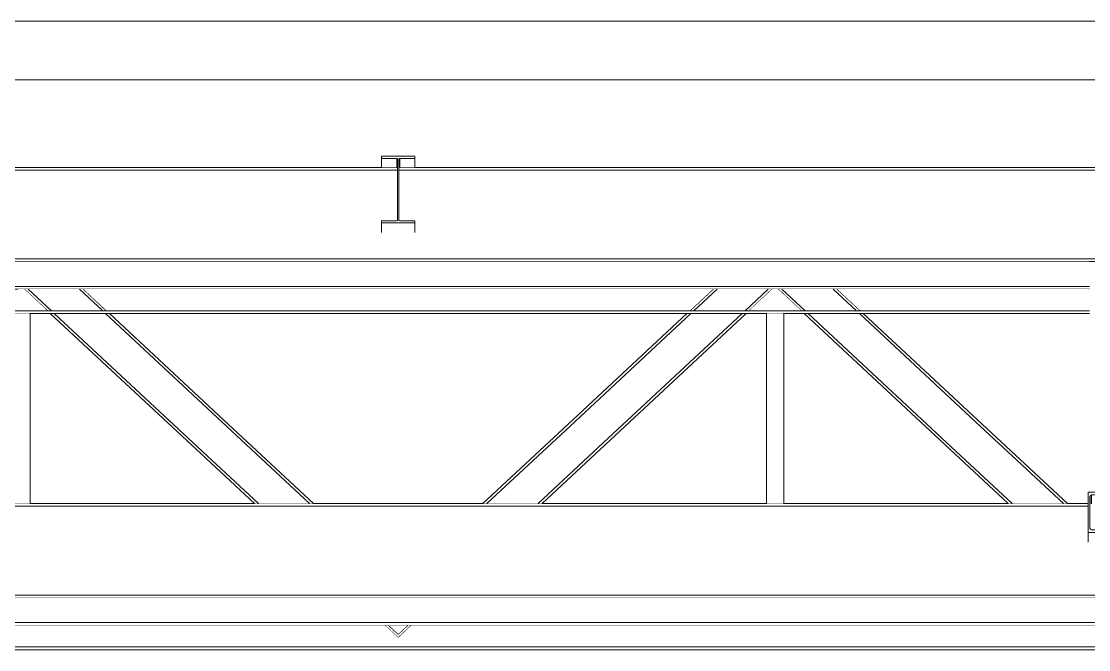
# Model space of a CAD drawing. Extents: x -3080 to 28500, y -1326 to 31609.
# Drawn here: x 22120 to 22516.5, y 28380.8 to 28614.3 of the extents above; entities that cross this region are included whole.
import ezdxf
from ezdxf.xclip import XClip

# ---------------------------------------------------------------- set-up
doc = ezdxf.new("R2010")
doc.units = 0
doc.header["$LTSCALE"] = 100
doc.header["$XCLIPFRAME"] = 2
doc.linetypes.add('188K-SM-07-F10-MECH-CR PIPE-Y2257103$0$X-S-FAB_SL ALL$0$Wipeout_Contour', pattern=[1, 0, -1])
for name, color, linetype in [('0-xref', 8, 'Continuous'), ('188K-SM-07-F10-MECH-CR PIPE-Y2257103$0$X-S-FAB_SL ALL$0$A-ROOF', 7, 'Continuous'), ('188K-SM-07-F10-MECH-CR PIPE-Y2257103$0$X-S-FAB_SL ALL$0$ASP_1', 1, 'Continuous'), ('188K-SM-07-F10-MECH-CR PIPE-Y2257103$0$X-S-FAB_SL ALL$0$Hattch', 7, 'Continuous'), ('188K-SM-07-F10-MECH-CR PIPE-Y2257103$0$X-S-FAB_SL ALL$0$S-TRUSS', 7, 'Continuous')]:
    doc.layers.add(name, color=color, linetype=linetype)

# ---------------------------------------------------------------- blocks, each defined once
blk = doc.blocks.new('188K-SM-07-F10-MECH-CR PIPE-Y2257103$0$X-S-FAB_SL ALL$0$剖面元素_439_3', base_point=(23061.26, -8263.06))
at = {"layer": '188K-SM-07-F10-MECH-CR PIPE-Y2257103$0$X-S-FAB_SL ALL$0$A-ROOF', "color": 6, "lineweight": 0}
blk.add_line((47418.76, -5979.5), (38233.76, -5979.5), dxfattribs=at)
at = {"color": 254, "linetype": '188K-SM-07-F10-MECH-CR PIPE-Y2257103$0$X-S-FAB_SL ALL$0$Wipeout_Contour', "lineweight": 0, "ltscale": 3803858.743980569}
blk.add_wipeout([(38233.76, -6001.22), (38233.76, -6029.83), (38595.06, -6029.83), (38595.06, -6029.64), (38607.46, -6029.64), (38607.46, -6029.83), (39003.81, -6029.83), (39003.81, -6029.71), (39038.81, -6029.71), (39038.81, -6029.83), (39435.06, -6029.83), (39435.06, -6029.64), (39447.46, -6029.64), (39447.46, -6029.83), (39843.76, -6029.83), (39843.76, -6029.71), (39878.76, -6029.71), (39878.76, -6029.83), (40275.06, -6029.83), (40275.06, -6029.64), (40287.46, -6029.64), (40287.46, -6029.83), (40683.76, -6029.83), (40683.76, -6029.71), (40718.76, -6029.71), (40718.76, -6029.83), (41115.06, -6029.83), (41115.06, -6029.64), (41127.46, -6029.64), (41127.46, -6029.83), (41523.76, -6029.83), (41523.76, -6029.71), (41558.76, -6029.71), (41558.76, -6029.83), (41955.06, -6029.83), (41955.06, -6029.64), (41967.46, -6029.64), (41967.46, -6029.83), (42363.76, -6029.83), (42363.76, -6029.71), (42398.76, -6029.71), (42398.76, -6029.83), (42795.06, -6029.83), (42795.06, -6029.64), (42807.46, -6029.64), (42807.46, -6029.83), (43203.76, -6029.83), (43203.76, -6029.71), (43238.76, -6029.71), (43238.76, -6029.83), (43635.06, -6029.83), (43635.06, -6029.64), (43647.46, -6029.64), (43647.46, -6029.83), (44043.76, -6029.83), (44043.76, -6029.71), (44078.76, -6029.71), (44078.76, -6029.83), (44475.06, -6029.83), (44475.06, -6029.64), (44487.46, -6029.64), (44487.46, -6029.83), (44883.76, -6029.83), (44883.76, -6029.71), (44918.76, -6029.71), (44918.76, -6029.83), (45315.06, -6029.83), (45315.06, -6029.64), (45327.46, -6029.64), (45327.46, -6029.83), (45723.76, -6029.83), (45723.76, -6029.71), (45758.76, -6029.71), (45758.76, -6029.83), (46155.06, -6029.83), (46155.06, -6029.64), (46167.46, -6029.64), (46167.46, -6029.83), (46563.76, -6029.83), (46563.76, -6029.71), (46598.76, -6029.71), (46598.76, -6029.83), (46995.06, -6029.83), (46995.06, -6029.64), (47007.46, -6029.64), (47007.46, -6029.83), (47376.26, -6029.83), (47376.26, -6001.22)], dxfattribs=at).dxf.layer = '188K-SM-07-F10-MECH-CR PIPE-Y2257103$0$X-S-FAB_SL ALL$0$Hattch'
at = {"layer": '188K-SM-07-F10-MECH-CR PIPE-Y2257103$0$X-S-FAB_SL ALL$0$A-ROOF', "color": 6, "lineweight": 0}
blk.add_line((47418.76, -6001.22), (38233.76, -6001.22), dxfattribs=at)
blk = doc.blocks.new('188K-SM-07-F10-MECH-CR PIPE-Y2257103$0$X-S-FAB_SL ALL$0$剖面元素_781_3', base_point=(23061.26, -8263.06))
at = {"color": 254, "linetype": '188K-SM-07-F10-MECH-CR PIPE-Y2257103$0$X-S-FAB_SL ALL$0$Wipeout_Contour', "lineweight": 0, "ltscale": 364955.793292}
blk.add_wipeout([(44918.76, -6033.78), (44918.76, -6034.78), (45321.01, -6034.78), (45321.01, -6034.09), (45320.93, -6033.88), (45320.71, -6033.79), (45315.06, -6033.79), (45315.06, -6033.78)], dxfattribs=at).dxf.layer = '188K-SM-07-F10-MECH-CR PIPE-Y2257103$0$X-S-FAB_SL ALL$0$Hattch'
at = {"color": 254, "linetype": '188K-SM-07-F10-MECH-CR PIPE-Y2257103$0$X-S-FAB_SL ALL$0$Wipeout_Contour', "lineweight": 0, "ltscale": 365969.548137}
blk.add_wipeout([(44908.76, -6193.05), (44908.76, -6193.78), (45748.76, -6193.78), (45748.76, -6193.05), (45723.76, -6193.05), (45723.76, -6192.78), (44918.76, -6192.78), (44918.76, -6193.05)], dxfattribs=at).dxf.layer = '188K-SM-07-F10-MECH-CR PIPE-Y2257103$0$X-S-FAB_SL ALL$0$Hattch'
at = {"color": 254, "linetype": '188K-SM-07-F10-MECH-CR PIPE-Y2257103$0$X-S-FAB_SL ALL$0$Wipeout_Contour', "lineweight": 0, "ltscale": 366582.947585}
blk.add_wipeout([(45321.51, -6034.78), (45723.76, -6034.78), (45723.76, -6033.78), (45327.46, -6033.78), (45327.46, -6033.79), (45321.81, -6033.79), (45321.6, -6033.88), (45321.51, -6034.09)], dxfattribs=at).dxf.layer = '188K-SM-07-F10-MECH-CR PIPE-Y2257103$0$X-S-FAB_SL ALL$0$Hattch'
at = {"color": 254, "linetype": '188K-SM-07-F10-MECH-CR PIPE-Y2257103$0$X-S-FAB_SL ALL$0$Wipeout_Contour', "lineweight": 0, "ltscale": 1463663.025173919}
blk.add_wipeout([(44908.76, -6187.71), (44918.76, -6187.71), (44918.76, -6192.78), (45723.76, -6192.78), (45723.76, -6187.71), (45740.26, -6187.71), (45740.26, -6160.26), (45723.76, -6160.26), (45723.76, -6159.78), (45578.16, -6159.78), (45578.16, -6167.85), (45578.35, -6168.31), (45578.81, -6168.5), (45584.36, -6168.5), (45584.82, -6168.69), (45585.01, -6169.15), (45585.01, -6173.08), (45577.51, -6173.08), (45577.51, -6159.78), (45058.16, -6159.78), (45058.16, -6167.85), (45058.35, -6168.31), (45058.81, -6168.5), (45064.36, -6168.5), (45064.82, -6168.69), (45065.01, -6169.15), (45065.01, -6173.08), (45057.51, -6173.08), (45057.51, -6159.78), (44918.76, -6159.78), (44918.76, -6160.26), (44908.76, -6160.26)], dxfattribs=at).dxf.layer = '188K-SM-07-F10-MECH-CR PIPE-Y2257103$0$X-S-FAB_SL ALL$0$Hattch'
at = {"layer": '188K-SM-07-F10-MECH-CR PIPE-Y2257103$0$X-S-FAB_SL ALL$0$S-TRUSS', "color": 8, "lineweight": 0}
for p, q in [((44908.76, -6193.78), (45748.76, -6193.78)), ((44918.76, -6192.78), (45723.76, -6192.78))]:
    blk.add_line(p, q, dxfattribs=at)
at = {"color": 254, "linetype": '188K-SM-07-F10-MECH-CR PIPE-Y2257103$0$X-S-FAB_SL ALL$0$Wipeout_Contour', "lineweight": 0, "ltscale": 1097373.803589926}
blk.add_wipeout([(44908.76, -6035.28), (44908.76, -6062.73), (44918.76, -6062.73), (44918.76, -6067.78), (45723.76, -6067.78), (45723.76, -6062.73), (45740.26, -6062.73), (45740.26, -6035.28), (45723.76, -6035.28), (45723.76, -6034.78), (45321.51, -6034.78), (45321.51, -6053.35), (45321.6, -6053.56), (45321.81, -6053.65), (45327.46, -6053.65), (45327.46, -6058.04), (45315.06, -6058.04), (45315.06, -6053.65), (45320.71, -6053.65), (45320.93, -6053.56), (45321.01, -6053.35), (45321.01, -6034.78), (44918.76, -6034.78), (44918.76, -6035.28)], dxfattribs=at).dxf.layer = '188K-SM-07-F10-MECH-CR PIPE-Y2257103$0$X-S-FAB_SL ALL$0$Hattch'
at = {"color": 254, "linetype": '188K-SM-07-F10-MECH-CR PIPE-Y2257103$0$X-S-FAB_SL ALL$0$Wipeout_Contour', "lineweight": 0, "ltscale": 364861.730444}
blk.add_wipeout([(45058.16, -6159.49), (45058.16, -6159.78), (45577.51, -6159.78), (45577.51, -6158.78), (45064.51, -6158.78), (45064.36, -6158.84), (45058.81, -6158.84), (45058.35, -6159.03)], dxfattribs=at).dxf.layer = '188K-SM-07-F10-MECH-CR PIPE-Y2257103$0$X-S-FAB_SL ALL$0$Hattch'
at = {"layer": '188K-SM-07-F10-MECH-CR PIPE-Y2257103$0$X-S-FAB_SL ALL$0$S-TRUSS', "color": 8, "lineweight": 0}
for p, q in [((45315.06, -6033.78), (44918.76, -6033.78)), ((45320.71, -6033.78), (45315.06, -6033.78)), ((45327.46, -6033.78), (45321.81, -6033.78)), ((45723.76, -6033.78), (45327.46, -6033.78)), ((45321.01, -6034.78), (44918.76, -6034.78)), ((45723.76, -6034.78), (45321.51, -6034.78)), ((45058.16, -6159.78), (45577.51, -6159.78)), ((45064.51, -6158.78), (45577.51, -6158.78))]:
    blk.add_line(p, q, dxfattribs=at)
at = {"color": 254, "linetype": '188K-SM-07-F10-MECH-CR PIPE-Y2257103$0$X-S-FAB_SL ALL$0$Wipeout_Contour', "lineweight": 0, "ltscale": 365805.747126}
blk.add_wipeout([(44909.26, -6068.07), (44909.26, -6068.78), (45733.26, -6068.78), (45733.26, -6068.07), (45723.76, -6068.07), (45723.76, -6067.78), (44918.76, -6067.78), (44918.76, -6068.07)], dxfattribs=at).dxf.layer = '188K-SM-07-F10-MECH-CR PIPE-Y2257103$0$X-S-FAB_SL ALL$0$Hattch'
at = {"layer": '188K-SM-07-F10-MECH-CR PIPE-Y2257103$0$X-S-FAB_SL ALL$0$S-TRUSS', "color": 8, "lineweight": 0}
for p, q in [((45723.76, -6067.78), (44918.76, -6067.78)), ((45597.34, -6068.78), (45060.19, -6068.78))]:
    blk.add_line(p, q, dxfattribs=at)
blk = doc.blocks.new('188K-SM-07-F10-MECH-CR PIPE-Y2257103$0$X-S-FAB_SL ALL$0$剖面元素_784_3', base_point=(23061.26, -8263.06))
at = {"color": 254, "linetype": '188K-SM-07-F10-MECH-CR PIPE-Y2257103$0$X-S-FAB_SL ALL$0$Wipeout_Contour', "lineweight": 0, "ltscale": 182905.630265}
blk.add_wipeout([(45578.01, -6068.78), (45064.51, -6068.78), (45064.51, -6078.02), (45578.01, -6078.02)], dxfattribs=at).dxf.layer = '188K-SM-07-F10-MECH-CR PIPE-Y2257103$0$X-S-FAB_SL ALL$0$Hattch'
at = {"color": 254, "linetype": '188K-SM-07-F10-MECH-CR PIPE-Y2257103$0$X-S-FAB_SL ALL$0$Wipeout_Contour', "lineweight": 0, "ltscale": 365980.472917}
blk.add_wipeout([(44908.76, -6203.12), (44908.76, -6204.02), (45748.76, -6204.02), (45748.76, -6203.12), (45723.76, -6203.12), (45723.76, -6203.02), (44918.76, -6203.02), (44918.76, -6203.12)], dxfattribs=at).dxf.layer = '188K-SM-07-F10-MECH-CR PIPE-Y2257103$0$X-S-FAB_SL ALL$0$Hattch'
at = {"color": 254, "linetype": '188K-SM-07-F10-MECH-CR PIPE-Y2257103$0$X-S-FAB_SL ALL$0$Wipeout_Contour', "lineweight": 0, "ltscale": 182908.350416}
blk.add_wipeout([(45064.51, -6079.02), (45578.01, -6079.02), (45578.01, -6078.02), (45064.51, -6078.02)], dxfattribs=at).dxf.layer = '188K-SM-07-F10-MECH-CR PIPE-Y2257103$0$X-S-FAB_SL ALL$0$Hattch'
at = {"color": 254, "linetype": '188K-SM-07-F10-MECH-CR PIPE-Y2257103$0$X-S-FAB_SL ALL$0$Wipeout_Contour', "lineweight": 0, "ltscale": 229114.117467}
blk.add_wipeout([(44918.76, -6203.02), (45723.76, -6203.02), (45723.76, -6197.3), (45723.76, -6193.78), (44918.76, -6193.78)], dxfattribs=at).dxf.layer = '188K-SM-07-F10-MECH-CR PIPE-Y2257103$0$X-S-FAB_SL ALL$0$Hattch'
at = {"layer": '188K-SM-07-F10-MECH-CR PIPE-Y2257103$0$X-S-FAB_SL ALL$0$S-TRUSS', "color": 8, "lineweight": 0}
for p, q in [((45578.01, -6078.02), (45064.51, -6078.02)), ((45578.01, -6079.02), (45064.51, -6079.02)), ((44908.76, -6204.02), (45748.76, -6204.02)), ((44918.76, -6203.02), (45723.76, -6203.02))]:
    blk.add_line(p, q, dxfattribs=at)
blk = doc.blocks.new('188K-SM-07-F10-MECH-CR PIPE-Y2257103$0$X-S-FAB_SL ALL$0$剖面元素_1485_3', base_point=(23061.26, -8263.06))
at = {"color": 254, "linetype": '188K-SM-07-F10-MECH-CR PIPE-Y2257103$0$X-S-FAB_SL ALL$0$Wipeout_Contour', "lineweight": 0, "ltscale": 182884.984691}
blk.add_wipeout([(45321.51, -6030.74), (45321.51, -6034.09), (45321.6, -6033.88), (45321.6, -6030.53)], dxfattribs=at).dxf.layer = '188K-SM-07-F10-MECH-CR PIPE-Y2257103$0$X-S-FAB_SL ALL$0$Hattch'
at = {"color": 254, "linetype": '188K-SM-07-F10-MECH-CR PIPE-Y2257103$0$X-S-FAB_SL ALL$0$Wipeout_Contour', "lineweight": 0, "ltscale": 182896.477152}
blk.add_wipeout([(45315.06, -6058.04), (45327.46, -6058.04), (45327.46, -6054.45), (45315.06, -6054.45)], dxfattribs=at).dxf.layer = '188K-SM-07-F10-MECH-CR PIPE-Y2257103$0$X-S-FAB_SL ALL$0$Hattch'
at = {"layer": '188K-SM-07-F10-MECH-CR PIPE-Y2257103$0$X-S-FAB_SL ALL$0$S-TRUSS', "color": 2, "lineweight": 0}
for p, q in [((45315.06, -6053.65), (45315.06, -6054.45)), ((45327.46, -6053.65), (45327.46, -6054.45)), ((45327.46, -6054.45), (45315.06, -6054.45))]:
    blk.add_line(p, q, dxfattribs=at)
at = {"layer": '188K-SM-07-F10-MECH-CR PIPE-Y2257103$0$X-S-FAB_SL ALL$0$S-TRUSS', "color": 8, "lineweight": 0}
for p, q in [((45315.06, -6054.45), (45315.06, -6058.04)), ((45327.46, -6054.45), (45327.46, -6058.04))]:
    blk.add_line(p, q, dxfattribs=at)
at = {"layer": '188K-SM-07-F10-MECH-CR PIPE-Y2257103$0$X-S-FAB_SL ALL$0$S-TRUSS', "color": 2, "lineweight": 0, "flags": 128}
for points in [[(45320.93, -6053.56), (45320.71, -6053.65), (45315.06, -6053.65)], [(45321.6, -6053.56), (45321.81, -6053.65), (45327.46, -6053.65)]]:
    blk.add_lwpolyline(points, dxfattribs=at)
at = {"color": 254, "linetype": '188K-SM-07-F10-MECH-CR PIPE-Y2257103$0$X-S-FAB_SL ALL$0$Wipeout_Contour', "lineweight": 0, "ltscale": 182885.500196}
blk.add_wipeout([(45321.6, -6030.53), (45321.6, -6033.88), (45321.81, -6033.79), (45321.81, -6030.44)], dxfattribs=at).dxf.layer = '188K-SM-07-F10-MECH-CR PIPE-Y2257103$0$X-S-FAB_SL ALL$0$Hattch'
at = {"color": 254, "linetype": '188K-SM-07-F10-MECH-CR PIPE-Y2257103$0$X-S-FAB_SL ALL$0$Wipeout_Contour', "lineweight": 0, "ltscale": 182897.098824}
blk.add_wipeout([(45321.81, -6030.44), (45321.81, -6033.79), (45327.46, -6033.79), (45327.46, -6030.44)], dxfattribs=at).dxf.layer = '188K-SM-07-F10-MECH-CR PIPE-Y2257103$0$X-S-FAB_SL ALL$0$Hattch'
at = {"layer": '188K-SM-07-F10-MECH-CR PIPE-Y2257103$0$X-S-FAB_SL ALL$0$S-TRUSS', "color": 2, "lineweight": 0}
blk.add_line((45327.46, -6029.64), (45327.46, -6030.44), dxfattribs=at)
at = {"layer": '188K-SM-07-F10-MECH-CR PIPE-Y2257103$0$X-S-FAB_SL ALL$0$S-TRUSS', "color": 8, "lineweight": 0}
blk.add_line((45327.46, -6030.44), (45327.46, -6033.79), dxfattribs=at)
at = {"color": 254, "linetype": '188K-SM-07-F10-MECH-CR PIPE-Y2257103$0$X-S-FAB_SL ALL$0$Wipeout_Contour', "lineweight": 0, "ltscale": 182870.334837}
blk.add_wipeout([(45315.06, -6030.44), (45315.06, -6033.79), (45320.71, -6033.79), (45320.71, -6030.44)], dxfattribs=at).dxf.layer = '188K-SM-07-F10-MECH-CR PIPE-Y2257103$0$X-S-FAB_SL ALL$0$Hattch'
at = {"layer": '188K-SM-07-F10-MECH-CR PIPE-Y2257103$0$X-S-FAB_SL ALL$0$S-TRUSS', "color": 2, "lineweight": 0}
blk.add_line((45315.06, -6029.64), (45315.06, -6030.44), dxfattribs=at)
at = {"layer": '188K-SM-07-F10-MECH-CR PIPE-Y2257103$0$X-S-FAB_SL ALL$0$S-TRUSS', "color": 8, "lineweight": 0}
blk.add_line((45315.06, -6030.44), (45315.06, -6033.79), dxfattribs=at)
at = {"color": 254, "linetype": '188K-SM-07-F10-MECH-CR PIPE-Y2257103$0$X-S-FAB_SL ALL$0$Wipeout_Contour', "lineweight": 0, "ltscale": 182881.979793}
blk.add_wipeout([(45320.93, -6030.53), (45320.71, -6030.44), (45320.71, -6033.79), (45320.93, -6033.88)], dxfattribs=at).dxf.layer = '188K-SM-07-F10-MECH-CR PIPE-Y2257103$0$X-S-FAB_SL ALL$0$Hattch'
at = {"color": 254, "linetype": '188K-SM-07-F10-MECH-CR PIPE-Y2257103$0$X-S-FAB_SL ALL$0$Wipeout_Contour', "lineweight": 0, "ltscale": 182882.653726}
blk.add_wipeout([(45320.93, -6030.53), (45320.93, -6033.88), (45321.01, -6034.09), (45321.01, -6030.74)], dxfattribs=at).dxf.layer = '188K-SM-07-F10-MECH-CR PIPE-Y2257103$0$X-S-FAB_SL ALL$0$Hattch'
at = {"layer": '188K-SM-07-F10-MECH-CR PIPE-Y2257103$0$X-S-FAB_SL ALL$0$S-TRUSS', "color": 2, "lineweight": 0}
blk.add_line((45327.46, -6029.64), (45315.06, -6029.64), dxfattribs=at)
at = {"layer": '188K-SM-07-F10-MECH-CR PIPE-Y2257103$0$X-S-FAB_SL ALL$0$S-TRUSS', "color": 8, "lineweight": 0}
for p, q in [((45320.71, -6030.44), (45320.71, -6033.79)), ((45321.81, -6030.44), (45321.81, -6033.79))]:
    blk.add_line(p, q, dxfattribs=at)
at = {"layer": '188K-SM-07-F10-MECH-CR PIPE-Y2257103$0$X-S-FAB_SL ALL$0$S-TRUSS', "color": 2, "lineweight": 0, "flags": 128}
for points in [[(45320.93, -6030.53), (45320.71, -6030.44), (45315.06, -6030.44)], [(45320.93, -6030.53), (45321.01, -6030.74), (45321.01, -6053.35), (45320.93, -6053.56)], [(45321.6, -6030.53), (45321.51, -6030.74), (45321.51, -6053.35), (45321.6, -6053.56)], [(45327.46, -6030.44), (45321.81, -6030.44), (45321.6, -6030.53)]]:
    blk.add_lwpolyline(points, dxfattribs=at)
blk = doc.blocks.new('188K-SM-07-F10-MECH-CR PIPE-Y2257103$0$X-S-FAB_SL ALL$0$剖面元素_1488_3', base_point=(23061.26, -8263.06))
at = {"color": 254, "linetype": '188K-SM-07-F10-MECH-CR PIPE-Y2257103$0$X-S-FAB_SL ALL$0$Wipeout_Contour', "lineweight": 0, "ltscale": 183970.397165}
blk.add_wipeout([(45578.35, -6155.68), (45578.35, -6159.03), (45578.81, -6158.84), (45578.81, -6155.49)], dxfattribs=at).dxf.layer = '188K-SM-07-F10-MECH-CR PIPE-Y2257103$0$X-S-FAB_SL ALL$0$Hattch'
at = {"color": 254, "linetype": '188K-SM-07-F10-MECH-CR PIPE-Y2257103$0$X-S-FAB_SL ALL$0$Wipeout_Contour', "lineweight": 0, "ltscale": 183995.343693}
blk.add_wipeout([(45584.82, -6158.78), (45585.01, -6158.78), (45585.01, -6154.84), (45584.82, -6155.3)], dxfattribs=at).dxf.layer = '188K-SM-07-F10-MECH-CR PIPE-Y2257103$0$X-S-FAB_SL ALL$0$Hattch'
at = {"color": 254, "linetype": '188K-SM-07-F10-MECH-CR PIPE-Y2257103$0$X-S-FAB_SL ALL$0$Wipeout_Contour', "lineweight": 0, "ltscale": 183988.541349}
blk.add_wipeout([(45585.01, -6169.5), (45577.51, -6169.5), (45577.51, -6173.08), (45585.01, -6173.08)], dxfattribs=at).dxf.layer = '188K-SM-07-F10-MECH-CR PIPE-Y2257103$0$X-S-FAB_SL ALL$0$Hattch'
at = {"layer": '188K-SM-07-F10-MECH-CR PIPE-Y2257103$0$X-S-FAB_SL ALL$0$S-TRUSS', "color": 8, "lineweight": 0}
for p, q in [((45577.51, -6169.5), (45577.51, -6173.08)), ((45585.01, -6169.5), (45585.01, -6173.08))]:
    blk.add_line(p, q, dxfattribs=at)
at = {"layer": '188K-SM-07-F10-MECH-CR PIPE-Y2257103$0$X-S-FAB_SL ALL$0$S-TRUSS', "color": 2, "lineweight": 0}
blk.add_line((45585.01, -6169.5), (45577.51, -6169.5), dxfattribs=at)
at = {"layer": '188K-SM-07-F10-MECH-CR PIPE-Y2257103$0$X-S-FAB_SL ALL$0$S-TRUSS', "color": 2, "lineweight": 0, "flags": 128}
for points in [[(45578.35, -6168.31), (45578.81, -6168.5), (45584.36, -6168.5), (45584.82, -6168.69)], [(45584.82, -6168.69), (45585.01, -6169.15), (45585.01, -6169.5)]]:
    blk.add_lwpolyline(points, dxfattribs=at)
at = {"color": 254, "linetype": '188K-SM-07-F10-MECH-CR PIPE-Y2257103$0$X-S-FAB_SL ALL$0$Wipeout_Contour', "lineweight": 0, "ltscale": 183969.28301}
blk.add_wipeout([(45578.16, -6159.49), (45578.35, -6159.03), (45578.35, -6155.68), (45578.16, -6156.14)], dxfattribs=at).dxf.layer = '188K-SM-07-F10-MECH-CR PIPE-Y2257103$0$X-S-FAB_SL ALL$0$Hattch'
at = {"color": 254, "linetype": '188K-SM-07-F10-MECH-CR PIPE-Y2257103$0$X-S-FAB_SL ALL$0$Wipeout_Contour', "lineweight": 0, "ltscale": 229993.062168}
blk.add_wipeout([(45584.36, -6155.49), (45584.36, -6158.84), (45584.51, -6158.78), (45584.82, -6158.78), (45584.82, -6155.3)], dxfattribs=at).dxf.layer = '188K-SM-07-F10-MECH-CR PIPE-Y2257103$0$X-S-FAB_SL ALL$0$Hattch'
at = {"color": 254, "linetype": '188K-SM-07-F10-MECH-CR PIPE-Y2257103$0$X-S-FAB_SL ALL$0$Wipeout_Contour', "lineweight": 0, "ltscale": 183982.257238}
blk.add_wipeout([(45578.81, -6158.84), (45584.36, -6158.84), (45584.36, -6155.49), (45578.81, -6155.49)], dxfattribs=at).dxf.layer = '188K-SM-07-F10-MECH-CR PIPE-Y2257103$0$X-S-FAB_SL ALL$0$Hattch'
at = {"layer": '188K-SM-07-F10-MECH-CR PIPE-Y2257103$0$X-S-FAB_SL ALL$0$S-TRUSS', "color": 2, "lineweight": 0}
for p, q in [((45577.51, -6154.49), (45577.51, -6169.5)), ((45585.01, -6154.49), (45577.51, -6154.49))]:
    blk.add_line(p, q, dxfattribs=at)
at = {"layer": '188K-SM-07-F10-MECH-CR PIPE-Y2257103$0$X-S-FAB_SL ALL$0$S-TRUSS', "color": 8, "lineweight": 0}
for p, q in [((45578.81, -6155.49), (45578.81, -6158.84)), ((45584.36, -6155.49), (45584.36, -6158.84)), ((45585.01, -6154.84), (45585.01, -6158.78))]:
    blk.add_line(p, q, dxfattribs=at)
at = {"layer": '188K-SM-07-F10-MECH-CR PIPE-Y2257103$0$X-S-FAB_SL ALL$0$S-TRUSS', "color": 2, "lineweight": 0, "flags": 128}
for points in [[(45578.35, -6155.68), (45578.16, -6156.14), (45578.16, -6167.85), (45578.35, -6168.31)], [(45584.82, -6155.3), (45584.36, -6155.49), (45578.81, -6155.49), (45578.35, -6155.68)], [(45585.01, -6154.49), (45585.01, -6154.84), (45584.82, -6155.3)]]:
    blk.add_lwpolyline(points, dxfattribs=at)
blk = doc.blocks.new('188K-SM-07-F10-MECH-CR PIPE-Y2257103$0$X-S-FAB_SL ALL$0$剖面元素_1661_3', base_point=(23061.26, -8263.06))
at = {"color": 254, "linetype": '188K-SM-07-F10-MECH-CR PIPE-Y2257103$0$X-S-FAB_SL ALL$0$Wipeout_Contour', "lineweight": 0, "ltscale": 182461.300197}
blk.add_wipeout([(45202.86, -6079.02), (45211.48, -6087.06), (45212.95, -6087.06), (45204.32, -6079.02)], dxfattribs=at).dxf.layer = '188K-SM-07-F10-MECH-CR PIPE-Y2257103$0$X-S-FAB_SL ALL$0$Hattch'
at = {"color": 254, "linetype": '188K-SM-07-F10-MECH-CR PIPE-Y2257103$0$X-S-FAB_SL ALL$0$Wipeout_Contour', "lineweight": 0, "ltscale": 183360.125736}
blk.add_wipeout([(45429.58, -6087.06), (45431.05, -6087.06), (45439.67, -6079.02), (45438.2, -6079.02)], dxfattribs=at).dxf.layer = '188K-SM-07-F10-MECH-CR PIPE-Y2257103$0$X-S-FAB_SL ALL$0$Hattch'
at = {"color": 254, "linetype": '188K-SM-07-F10-MECH-CR PIPE-Y2257103$0$X-S-FAB_SL ALL$0$Wipeout_Contour', "lineweight": 0, "ltscale": 183571.357455}
blk.add_wipeout([(45484.32, -6079.02), (45482.86, -6079.02), (45491.48, -6087.06), (45492.95, -6087.06)], dxfattribs=at).dxf.layer = '188K-SM-07-F10-MECH-CR PIPE-Y2257103$0$X-S-FAB_SL ALL$0$Hattch'
at = {"color": 254, "linetype": '188K-SM-07-F10-MECH-CR PIPE-Y2257103$0$X-S-FAB_SL ALL$0$Wipeout_Contour', "lineweight": 0, "ltscale": 274464.44352}
blk.add_wipeout([(45316.33, -6204.02), (45321.26, -6208.62), (45326.2, -6204.02), (45324.73, -6204.02), (45321.26, -6207.25), (45317.8, -6204.02)], dxfattribs=at).dxf.layer = '188K-SM-07-F10-MECH-CR PIPE-Y2257103$0$X-S-FAB_SL ALL$0$Hattch'
at = {"layer": '188K-SM-07-F10-MECH-CR PIPE-Y2257103$0$X-S-FAB_SL ALL$0$S-TRUSS', "color": 8, "lineweight": 0}
for p, q in [((45321.26, -6208.62), (45316.33, -6204.02)), ((45321.26, -6207.25), (45317.8, -6204.02)), ((45324.73, -6204.02), (45321.26, -6207.25)), ((45326.2, -6204.02), (45321.26, -6208.62))]:
    blk.add_line(p, q, dxfattribs=at)
at = {"color": 254, "linetype": '188K-SM-07-F10-MECH-CR PIPE-Y2257103$0$X-S-FAB_SL ALL$0$Wipeout_Contour', "lineweight": 0, "ltscale": 182420.619218}
blk.add_wipeout([(45202.86, -6079.02), (45183.8, -6079.02), (45192.42, -6087.06), (45211.48, -6087.06)], dxfattribs=at).dxf.layer = '188K-SM-07-F10-MECH-CR PIPE-Y2257103$0$X-S-FAB_SL ALL$0$Hattch'
at = {"color": 254, "linetype": '188K-SM-07-F10-MECH-CR PIPE-Y2257103$0$X-S-FAB_SL ALL$0$Wipeout_Contour', "lineweight": 0, "ltscale": 183400.810748}
blk.add_wipeout([(45439.67, -6079.02), (45431.05, -6087.06), (45450.1, -6087.06), (45458.73, -6079.02)], dxfattribs=at).dxf.layer = '188K-SM-07-F10-MECH-CR PIPE-Y2257103$0$X-S-FAB_SL ALL$0$Hattch'
at = {"color": 254, "linetype": '188K-SM-07-F10-MECH-CR PIPE-Y2257103$0$X-S-FAB_SL ALL$0$Wipeout_Contour', "lineweight": 0, "ltscale": 183530.67205}
blk.add_wipeout([(45463.8, -6079.02), (45472.42, -6087.06), (45491.48, -6087.06), (45482.86, -6079.02)], dxfattribs=at).dxf.layer = '188K-SM-07-F10-MECH-CR PIPE-Y2257103$0$X-S-FAB_SL ALL$0$Hattch'
at = {"color": 254, "linetype": '188K-SM-07-F10-MECH-CR PIPE-Y2257103$0$X-S-FAB_SL ALL$0$Wipeout_Contour', "lineweight": 0, "ltscale": 182379.938214}
blk.add_wipeout([(45183.8, -6079.02), (45182.33, -6079.02), (45190.96, -6087.06), (45192.42, -6087.06)], dxfattribs=at).dxf.layer = '188K-SM-07-F10-MECH-CR PIPE-Y2257103$0$X-S-FAB_SL ALL$0$Hattch'
at = {"color": 254, "linetype": '188K-SM-07-F10-MECH-CR PIPE-Y2257103$0$X-S-FAB_SL ALL$0$Wipeout_Contour', "lineweight": 0, "ltscale": 183441.495598}
blk.add_wipeout([(45458.73, -6079.02), (45450.1, -6087.06), (45451.57, -6087.06), (45460.19, -6079.02)], dxfattribs=at).dxf.layer = '188K-SM-07-F10-MECH-CR PIPE-Y2257103$0$X-S-FAB_SL ALL$0$Hattch'
at = {"color": 254, "linetype": '188K-SM-07-F10-MECH-CR PIPE-Y2257103$0$X-S-FAB_SL ALL$0$Wipeout_Contour', "lineweight": 0, "ltscale": 183489.986605}
blk.add_wipeout([(45463.8, -6079.02), (45462.33, -6079.02), (45470.96, -6087.06), (45472.42, -6087.06)], dxfattribs=at).dxf.layer = '188K-SM-07-F10-MECH-CR PIPE-Y2257103$0$X-S-FAB_SL ALL$0$Hattch'
at = {"color": 254, "linetype": '188K-SM-07-F10-MECH-CR PIPE-Y2257103$0$X-S-FAB_SL ALL$0$Wipeout_Contour', "lineweight": 0, "ltscale": 182580.709892}
blk.add_wipeout([(45212.55, -6088.06), (45255.7, -6128.31), (45256.38, -6127.58), (45214.02, -6088.06)], dxfattribs=at).dxf.layer = '188K-SM-07-F10-MECH-CR PIPE-Y2257103$0$X-S-FAB_SL ALL$0$Hattch'
at = {"color": 254, "linetype": '188K-SM-07-F10-MECH-CR PIPE-Y2257103$0$X-S-FAB_SL ALL$0$Wipeout_Contour', "lineweight": 0, "ltscale": 183267.356015}
blk.add_wipeout([(45428.51, -6088.06), (45386.15, -6127.58), (45386.83, -6128.31), (45429.97, -6088.06)], dxfattribs=at).dxf.layer = '188K-SM-07-F10-MECH-CR PIPE-Y2257103$0$X-S-FAB_SL ALL$0$Hattch'
at = {"color": 254, "linetype": '188K-SM-07-F10-MECH-CR PIPE-Y2257103$0$X-S-FAB_SL ALL$0$Wipeout_Contour', "lineweight": 0, "ltscale": 183690.698442}
blk.add_wipeout([(45492.55, -6088.06), (45535.7, -6128.31), (45536.38, -6127.58), (45494.02, -6088.06)], dxfattribs=at).dxf.layer = '188K-SM-07-F10-MECH-CR PIPE-Y2257103$0$X-S-FAB_SL ALL$0$Hattch'
at = {"color": 254, "linetype": '188K-SM-07-F10-MECH-CR PIPE-Y2257103$0$X-S-FAB_SL ALL$0$Wipeout_Contour', "lineweight": 0, "ltscale": 182552.113433}
blk.add_wipeout([(45193.5, -6088.06), (45246.83, -6137.82), (45255.7, -6128.31), (45212.55, -6088.06)], dxfattribs=at).dxf.layer = '188K-SM-07-F10-MECH-CR PIPE-Y2257103$0$X-S-FAB_SL ALL$0$Hattch'
at = {"color": 254, "linetype": '188K-SM-07-F10-MECH-CR PIPE-Y2257103$0$X-S-FAB_SL ALL$0$Wipeout_Contour', "lineweight": 0, "ltscale": 183298.654325}
blk.add_wipeout([(45429.97, -6088.06), (45386.83, -6128.31), (45395.7, -6137.82), (45449.03, -6088.06)], dxfattribs=at).dxf.layer = '188K-SM-07-F10-MECH-CR PIPE-Y2257103$0$X-S-FAB_SL ALL$0$Hattch'
at = {"color": 254, "linetype": '188K-SM-07-F10-MECH-CR PIPE-Y2257103$0$X-S-FAB_SL ALL$0$Wipeout_Contour', "lineweight": 0, "ltscale": 183662.090503}
blk.add_wipeout([(45492.55, -6088.06), (45473.5, -6088.06), (45526.83, -6137.82), (45535.7, -6128.31)], dxfattribs=at).dxf.layer = '188K-SM-07-F10-MECH-CR PIPE-Y2257103$0$X-S-FAB_SL ALL$0$Hattch'
at = {"color": 254, "linetype": '188K-SM-07-F10-MECH-CR PIPE-Y2257103$0$X-S-FAB_SL ALL$0$Wipeout_Contour', "lineweight": 0, "ltscale": 182523.856649}
blk.add_wipeout([(45192.03, -6088.06), (45246.15, -6138.55), (45246.83, -6137.82), (45193.5, -6088.06)], dxfattribs=at).dxf.layer = '188K-SM-07-F10-MECH-CR PIPE-Y2257103$0$X-S-FAB_SL ALL$0$Hattch'
at = {"color": 254, "linetype": '188K-SM-07-F10-MECH-CR PIPE-Y2257103$0$X-S-FAB_SL ALL$0$Wipeout_Contour', "lineweight": 0, "ltscale": 183329.706396}
blk.add_wipeout([(45449.03, -6088.06), (45395.7, -6137.82), (45396.38, -6138.55), (45450.5, -6088.06)], dxfattribs=at).dxf.layer = '188K-SM-07-F10-MECH-CR PIPE-Y2257103$0$X-S-FAB_SL ALL$0$Hattch'
at = {"color": 254, "linetype": '188K-SM-07-F10-MECH-CR PIPE-Y2257103$0$X-S-FAB_SL ALL$0$Wipeout_Contour', "lineweight": 0, "ltscale": 183633.82202}
blk.add_wipeout([(45472.03, -6088.06), (45526.15, -6138.55), (45526.83, -6137.82), (45473.5, -6088.06)], dxfattribs=at).dxf.layer = '188K-SM-07-F10-MECH-CR PIPE-Y2257103$0$X-S-FAB_SL ALL$0$Hattch'
at = {"color": 254, "linetype": '188K-SM-07-F10-MECH-CR PIPE-Y2257103$0$X-S-FAB_SL ALL$0$Wipeout_Contour', "lineweight": 0, "ltscale": 182749.965897}
blk.add_wipeout([(45256.38, -6127.58), (45255.7, -6128.31), (45288.36, -6158.78), (45289.83, -6158.78)], dxfattribs=at).dxf.layer = '188K-SM-07-F10-MECH-CR PIPE-Y2257103$0$X-S-FAB_SL ALL$0$Hattch'
at = {"color": 254, "linetype": '188K-SM-07-F10-MECH-CR PIPE-Y2257103$0$X-S-FAB_SL ALL$0$Wipeout_Contour', "lineweight": 0, "ltscale": 183135.977261}
blk.add_wipeout([(45386.15, -6127.58), (45352.7, -6158.78), (45354.17, -6158.78), (45386.83, -6128.31)], dxfattribs=at).dxf.layer = '188K-SM-07-F10-MECH-CR PIPE-Y2257103$0$X-S-FAB_SL ALL$0$Hattch'
at = {"color": 254, "linetype": '188K-SM-07-F10-MECH-CR PIPE-Y2257103$0$X-S-FAB_SL ALL$0$Wipeout_Contour', "lineweight": 0, "ltscale": 183859.85643}
blk.add_wipeout([(45535.7, -6128.31), (45568.36, -6158.78), (45569.83, -6158.78), (45536.38, -6127.58)], dxfattribs=at).dxf.layer = '188K-SM-07-F10-MECH-CR PIPE-Y2257103$0$X-S-FAB_SL ALL$0$Hattch'
at = {"layer": '188K-SM-07-F10-MECH-CR PIPE-Y2257103$0$X-S-FAB_SL ALL$0$S-TRUSS', "color": 8, "lineweight": 0}
for p, q in [((45190.96, -6087.06), (45182.33, -6079.02)), ((45192.42, -6087.06), (45183.8, -6079.02)), ((45211.48, -6087.06), (45202.86, -6079.02)), ((45212.95, -6087.06), (45204.32, -6079.02)), ((45438.2, -6079.02), (45429.58, -6087.06)), ((45439.67, -6079.02), (45431.05, -6087.06)), ((45458.73, -6079.02), (45450.1, -6087.06)), ((45460.19, -6079.02), (45451.57, -6087.06)), ((45470.96, -6087.06), (45462.33, -6079.02)), ((45472.42, -6087.06), (45463.8, -6079.02)), ((45491.48, -6087.06), (45482.86, -6079.02)), ((45492.95, -6087.06), (45484.32, -6079.02))]:
    blk.add_line(p, q, dxfattribs=at)
at = {"color": 254, "linetype": '188K-SM-07-F10-MECH-CR PIPE-Y2257103$0$X-S-FAB_SL ALL$0$Wipeout_Contour', "lineweight": 0, "ltscale": 182721.800009}
blk.add_wipeout([(45246.83, -6137.82), (45269.3, -6158.78), (45288.36, -6158.78), (45255.7, -6128.31)], dxfattribs=at).dxf.layer = '188K-SM-07-F10-MECH-CR PIPE-Y2257103$0$X-S-FAB_SL ALL$0$Hattch'
at = {"color": 254, "linetype": '188K-SM-07-F10-MECH-CR PIPE-Y2257103$0$X-S-FAB_SL ALL$0$Wipeout_Contour', "lineweight": 0, "ltscale": 183166.967512}
blk.add_wipeout([(45386.83, -6128.31), (45354.17, -6158.78), (45373.22, -6158.78), (45395.7, -6137.82)], dxfattribs=at).dxf.layer = '188K-SM-07-F10-MECH-CR PIPE-Y2257103$0$X-S-FAB_SL ALL$0$Hattch'
at = {"color": 254, "linetype": '188K-SM-07-F10-MECH-CR PIPE-Y2257103$0$X-S-FAB_SL ALL$0$Wipeout_Contour', "lineweight": 0, "ltscale": 183831.678676}
blk.add_wipeout([(45526.83, -6137.82), (45549.3, -6158.78), (45568.36, -6158.78), (45535.7, -6128.31)], dxfattribs=at).dxf.layer = '188K-SM-07-F10-MECH-CR PIPE-Y2257103$0$X-S-FAB_SL ALL$0$Hattch'
at = {"layer": '188K-SM-07-F10-MECH-CR PIPE-Y2257103$0$X-S-FAB_SL ALL$0$S-TRUSS', "color": 8, "lineweight": 0}
for p, q in [((45255.7, -6128.31), (45212.55, -6088.06)), ((45256.38, -6127.58), (45214.02, -6088.06)), ((45428.51, -6088.06), (45386.15, -6127.58)), ((45429.97, -6088.06), (45386.83, -6128.31)), ((45535.7, -6128.31), (45492.55, -6088.06)), ((45536.38, -6127.58), (45494.02, -6088.06))]:
    blk.add_line(p, q, dxfattribs=at)
at = {"color": 254, "linetype": '188K-SM-07-F10-MECH-CR PIPE-Y2257103$0$X-S-FAB_SL ALL$0$Wipeout_Contour', "lineweight": 0, "ltscale": 182693.128168}
blk.add_wipeout([(45246.83, -6137.82), (45246.15, -6138.55), (45267.84, -6158.78), (45269.3, -6158.78)], dxfattribs=at).dxf.layer = '188K-SM-07-F10-MECH-CR PIPE-Y2257103$0$X-S-FAB_SL ALL$0$Hattch'
at = {"color": 254, "linetype": '188K-SM-07-F10-MECH-CR PIPE-Y2257103$0$X-S-FAB_SL ALL$0$Wipeout_Contour', "lineweight": 0, "ltscale": 183198.311831}
blk.add_wipeout([(45373.22, -6158.78), (45374.69, -6158.78), (45396.38, -6138.55), (45395.7, -6137.82)], dxfattribs=at).dxf.layer = '188K-SM-07-F10-MECH-CR PIPE-Y2257103$0$X-S-FAB_SL ALL$0$Hattch'
at = {"color": 254, "linetype": '188K-SM-07-F10-MECH-CR PIPE-Y2257103$0$X-S-FAB_SL ALL$0$Wipeout_Contour', "lineweight": 0, "ltscale": 183802.995437}
blk.add_wipeout([(45526.83, -6137.82), (45526.15, -6138.55), (45547.84, -6158.78), (45549.3, -6158.78)], dxfattribs=at).dxf.layer = '188K-SM-07-F10-MECH-CR PIPE-Y2257103$0$X-S-FAB_SL ALL$0$Hattch'
at = {"layer": '188K-SM-07-F10-MECH-CR PIPE-Y2257103$0$X-S-FAB_SL ALL$0$S-TRUSS', "color": 8, "lineweight": 0}
for p, q in [((45246.15, -6138.55), (45192.03, -6088.06)), ((45246.83, -6137.82), (45193.5, -6088.06)), ((45449.03, -6088.06), (45395.7, -6137.82)), ((45450.5, -6088.06), (45396.38, -6138.55)), ((45526.15, -6138.55), (45472.03, -6088.06)), ((45526.83, -6137.82), (45473.5, -6088.06)), ((45288.36, -6158.78), (45255.7, -6128.31)), ((45289.83, -6158.78), (45256.38, -6127.58)), ((45386.15, -6127.58), (45352.7, -6158.78)), ((45386.83, -6128.31), (45354.17, -6158.78)), ((45568.36, -6158.78), (45535.7, -6128.31)), ((45569.83, -6158.78), (45536.38, -6127.58)), ((45267.84, -6158.78), (45246.15, -6138.55)), ((45269.3, -6158.78), (45246.83, -6137.82)), ((45395.7, -6137.82), (45373.22, -6158.78)), ((45396.38, -6138.55), (45374.69, -6158.78)), ((45547.84, -6158.78), (45526.15, -6138.55)), ((45549.3, -6158.78), (45526.83, -6137.82))]:
    blk.add_line(p, q, dxfattribs=at)
blk = doc.blocks.new('188K-SM-07-F10-MECH-CR PIPE-Y2257103$0$X-S-FAB_SL ALL$0$剖面元素_1662_3', base_point=(23061.26, -8263.06))
at = {"color": 254, "linetype": '188K-SM-07-F10-MECH-CR PIPE-Y2257103$0$X-S-FAB_SL ALL$0$Wipeout_Contour', "lineweight": 0, "ltscale": 182355.695393}
blk.add_wipeout([(45171.57, -6087.06), (45190.96, -6087.06), (45182.33, -6079.02), (45180.19, -6079.02)], dxfattribs=at).dxf.layer = '188K-SM-07-F10-MECH-CR PIPE-Y2257103$0$X-S-FAB_SL ALL$0$Hattch'
at = {"color": 254, "linetype": '188K-SM-07-F10-MECH-CR PIPE-Y2257103$0$X-S-FAB_SL ALL$0$Wipeout_Contour', "lineweight": 0, "ltscale": 182910.713525}
blk.add_wipeout([(45204.32, -6079.02), (45212.95, -6087.06), (45429.58, -6087.06), (45438.2, -6079.02)], dxfattribs=at).dxf.layer = '188K-SM-07-F10-MECH-CR PIPE-Y2257103$0$X-S-FAB_SL ALL$0$Hattch'
at = {"color": 254, "linetype": '188K-SM-07-F10-MECH-CR PIPE-Y2257103$0$X-S-FAB_SL ALL$0$Wipeout_Contour', "lineweight": 0, "ltscale": 183465.741102}
blk.add_wipeout([(45451.57, -6087.06), (45470.96, -6087.06), (45462.33, -6079.02), (45460.19, -6079.02)], dxfattribs=at).dxf.layer = '188K-SM-07-F10-MECH-CR PIPE-Y2257103$0$X-S-FAB_SL ALL$0$Hattch'
at = {"color": 254, "linetype": '188K-SM-07-F10-MECH-CR PIPE-Y2257103$0$X-S-FAB_SL ALL$0$Wipeout_Contour', "lineweight": 0, "ltscale": 183751.354418}
blk.add_wipeout([(45578.01, -6079.02), (45484.32, -6079.02), (45492.95, -6087.06), (45578.01, -6087.06)], dxfattribs=at).dxf.layer = '188K-SM-07-F10-MECH-CR PIPE-Y2257103$0$X-S-FAB_SL ALL$0$Hattch'
at = {"color": 254, "linetype": '188K-SM-07-F10-MECH-CR PIPE-Y2257103$0$X-S-FAB_SL ALL$0$Wipeout_Contour', "lineweight": 0, "ltscale": 362632.539307}
blk.add_wipeout([(44096.26, -6212.06), (44096.26, -6213.06), (45706.26, -6213.06), (45706.26, -6212.06), (44918.76, -6212.06), (44918.76, -6212.87), (44883.76, -6212.87), (44883.76, -6212.06)], dxfattribs=at).dxf.layer = '188K-SM-07-F10-MECH-CR PIPE-Y2257103$0$X-S-FAB_SL ALL$0$Hattch'
at = {"color": 254, "linetype": '188K-SM-07-F10-MECH-CR PIPE-Y2257103$0$X-S-FAB_SL ALL$0$Wipeout_Contour', "lineweight": 0, "ltscale": 182913.163189}
blk.add_wipeout([(45578.01, -6087.06), (45064.51, -6087.06), (45064.51, -6088.06), (45578.01, -6088.06)], dxfattribs=at).dxf.layer = '188K-SM-07-F10-MECH-CR PIPE-Y2257103$0$X-S-FAB_SL ALL$0$Hattch'
at = {"color": 254, "linetype": '188K-SM-07-F10-MECH-CR PIPE-Y2257103$0$X-S-FAB_SL ALL$0$Wipeout_Contour', "lineweight": 0, "ltscale": 594640.166195}
blk.add_wipeout([(44918.76, -6212.06), (45706.26, -6212.06), (45706.26, -6204.02), (45606.2, -6204.02), (45601.26, -6208.62), (45596.33, -6204.02), (45326.2, -6204.02), (45321.26, -6208.62), (45316.33, -6204.02), (45046.2, -6204.02), (45041.26, -6208.62), (45036.33, -6204.02), (44918.76, -6204.02)], dxfattribs=at).dxf.layer = '188K-SM-07-F10-MECH-CR PIPE-Y2257103$0$X-S-FAB_SL ALL$0$Hattch'
at = {"layer": '188K-SM-07-F10-MECH-CR PIPE-Y2257103$0$X-S-FAB_SL ALL$0$S-TRUSS', "color": 8, "lineweight": 0}
for p, q in [((45578.01, -6087.06), (45064.51, -6087.06)), ((45578.01, -6088.06), (45064.51, -6088.06)), ((44918.76, -6212.06), (45706.26, -6212.06)), ((44096.26, -6213.06), (45706.26, -6213.06))]:
    blk.add_line(p, q, dxfattribs=at)
at = {"color": 254, "linetype": '188K-SM-07-F10-MECH-CR PIPE-Y2257103$0$X-S-FAB_SL ALL$0$Wipeout_Contour', "lineweight": 0, "ltscale": 137232.149137}
blk.add_wipeout([(45317.8, -6204.02), (45321.26, -6207.25), (45324.73, -6204.02)], dxfattribs=at).dxf.layer = '188K-SM-07-F10-MECH-CR PIPE-Y2257103$0$X-S-FAB_SL ALL$0$Hattch'
blk = doc.blocks.new('188K-SM-07-F10-MECH-CR PIPE-Y2257103$0$X-S-FAB_SL ALL$0$剖面元素_1663_3', base_point=(23061.26, -8263.06))
at = {"color": 254, "linetype": '188K-SM-07-F10-MECH-CR PIPE-Y2257103$0$X-S-FAB_SL ALL$0$Wipeout_Contour', "lineweight": 0, "ltscale": 183487.285832}
blk.add_wipeout([(45464.51, -6088.06), (45458.01, -6088.06), (45458.01, -6158.78), (45464.51, -6158.78)], dxfattribs=at).dxf.layer = '188K-SM-07-F10-MECH-CR PIPE-Y2257103$0$X-S-FAB_SL ALL$0$Hattch'
at = {"layer": '188K-SM-07-F10-MECH-CR PIPE-Y2257103$0$X-S-FAB_SL ALL$0$S-TRUSS', "color": 8, "lineweight": 0}
for p, q in [((45458.01, -6158.78), (45458.01, -6088.06)), ((45464.51, -6158.78), (45464.51, -6088.06))]:
    blk.add_line(p, q, dxfattribs=at)
blk = doc.blocks.new('188K-SM-07-F10-MECH-CR PIPE-Y2257103$0$X-S-FAB_SL ALL$0$剖面元素_1664_3', base_point=(23061.26, -8263.06))
at = {"color": 254, "linetype": '188K-SM-07-F10-MECH-CR PIPE-Y2257103$0$X-S-FAB_SL ALL$0$Wipeout_Contour', "lineweight": 0, "ltscale": 182377.371253}
blk.add_wipeout([(45178.01, -6088.06), (45178.01, -6158.78), (45184.51, -6158.78), (45184.51, -6088.06)], dxfattribs=at).dxf.layer = '188K-SM-07-F10-MECH-CR PIPE-Y2257103$0$X-S-FAB_SL ALL$0$Hattch'
at = {"layer": '188K-SM-07-F10-MECH-CR PIPE-Y2257103$0$X-S-FAB_SL ALL$0$S-TRUSS', "color": 8, "lineweight": 0}
for p, q in [((45178.01, -6158.78), (45178.01, -6088.06)), ((45184.51, -6158.78), (45184.51, -6088.06))]:
    blk.add_line(p, q, dxfattribs=at)
blk = doc.blocks.new('188K-SM-07-F10-MECH-CR PIPE-Y2257103$0$X-S-FAB_SL ALL$0$A$C2e9ab586')
at = {"layer": '188K-SM-07-F10-MECH-CR PIPE-Y2257103$0$X-S-FAB_SL ALL$0$A-ROOF', "lineweight": 0}
blk.add_blockref('188K-SM-07-F10-MECH-CR PIPE-Y2257103$0$X-S-FAB_SL ALL$0$剖面元素_439_3', (-28106.39, 285), dxfattribs=at)
at = {"layer": '188K-SM-07-F10-MECH-CR PIPE-Y2257103$0$X-S-FAB_SL ALL$0$S-TRUSS', "lineweight": 0}
blk.add_blockref('188K-SM-07-F10-MECH-CR PIPE-Y2257103$0$X-S-FAB_SL ALL$0$剖面元素_781_3', (-28106.39, 285), dxfattribs=at)
for name in ['188K-SM-07-F10-MECH-CR PIPE-Y2257103$0$X-S-FAB_SL ALL$0$剖面元素_1485_3', '188K-SM-07-F10-MECH-CR PIPE-Y2257103$0$X-S-FAB_SL ALL$0$剖面元素_784_3']:
    blk.add_blockref(name, (-28106.39, 285), dxfattribs=at)
blk.add_blockref('188K-SM-07-F10-MECH-CR PIPE-Y2257103$0$X-S-FAB_SL ALL$0$剖面元素_1488_3', (-28106.39, 285), dxfattribs=at)
blk.add_blockref('188K-SM-07-F10-MECH-CR PIPE-Y2257103$0$X-S-FAB_SL ALL$0$剖面元素_1661_3', (-28106.39, 285), dxfattribs=at)
blk.add_blockref('188K-SM-07-F10-MECH-CR PIPE-Y2257103$0$X-S-FAB_SL ALL$0$剖面元素_1662_3', (-28106.39, 285), dxfattribs=at)
for name in ['188K-SM-07-F10-MECH-CR PIPE-Y2257103$0$X-S-FAB_SL ALL$0$剖面元素_1664_3', '188K-SM-07-F10-MECH-CR PIPE-Y2257103$0$X-S-FAB_SL ALL$0$剖面元素_1663_3']:
    blk.add_blockref(name, (-28106.39, 285), dxfattribs=at)
blk = doc.blocks.new('188K-SM-07-F10-MECH-CR PIPE-Y2257103$0$X-S-FAB_SL ALL')
at = {"layer": '188K-SM-07-F10-MECH-CR PIPE-Y2257103$0$X-S-FAB_SL ALL$0$ASP_1'}
blk.add_blockref('188K-SM-07-F10-MECH-CR PIPE-Y2257103$0$X-S-FAB_SL ALL$0$A$C2e9ab586', (23632.864, -73288.977), dxfattribs=at)
blk = doc.blocks.new('188K-SM-07-F10-MECH-CR PIPE-Y2257103')
ref = blk.add_blockref('188K-SM-07-F10-MECH-CR PIPE-Y2257103$0$X-S-FAB_SL ALL', (4473.521, 99334.763))
XClip(ref).set_block_clipping_path([(-7553.4648570136, -75341.9369645483), (24026.2025623869, -67725.7696244382)])

msp = doc.modelspace()

# ---------------------------------------------------------------- block references
at = {"layer": '0-xref'}
msp.add_blockref('188K-SM-07-F10-MECH-CR PIPE-Y2257103', (0, 0), dxfattribs=at)

doc.saveas('drawing.dxf')
